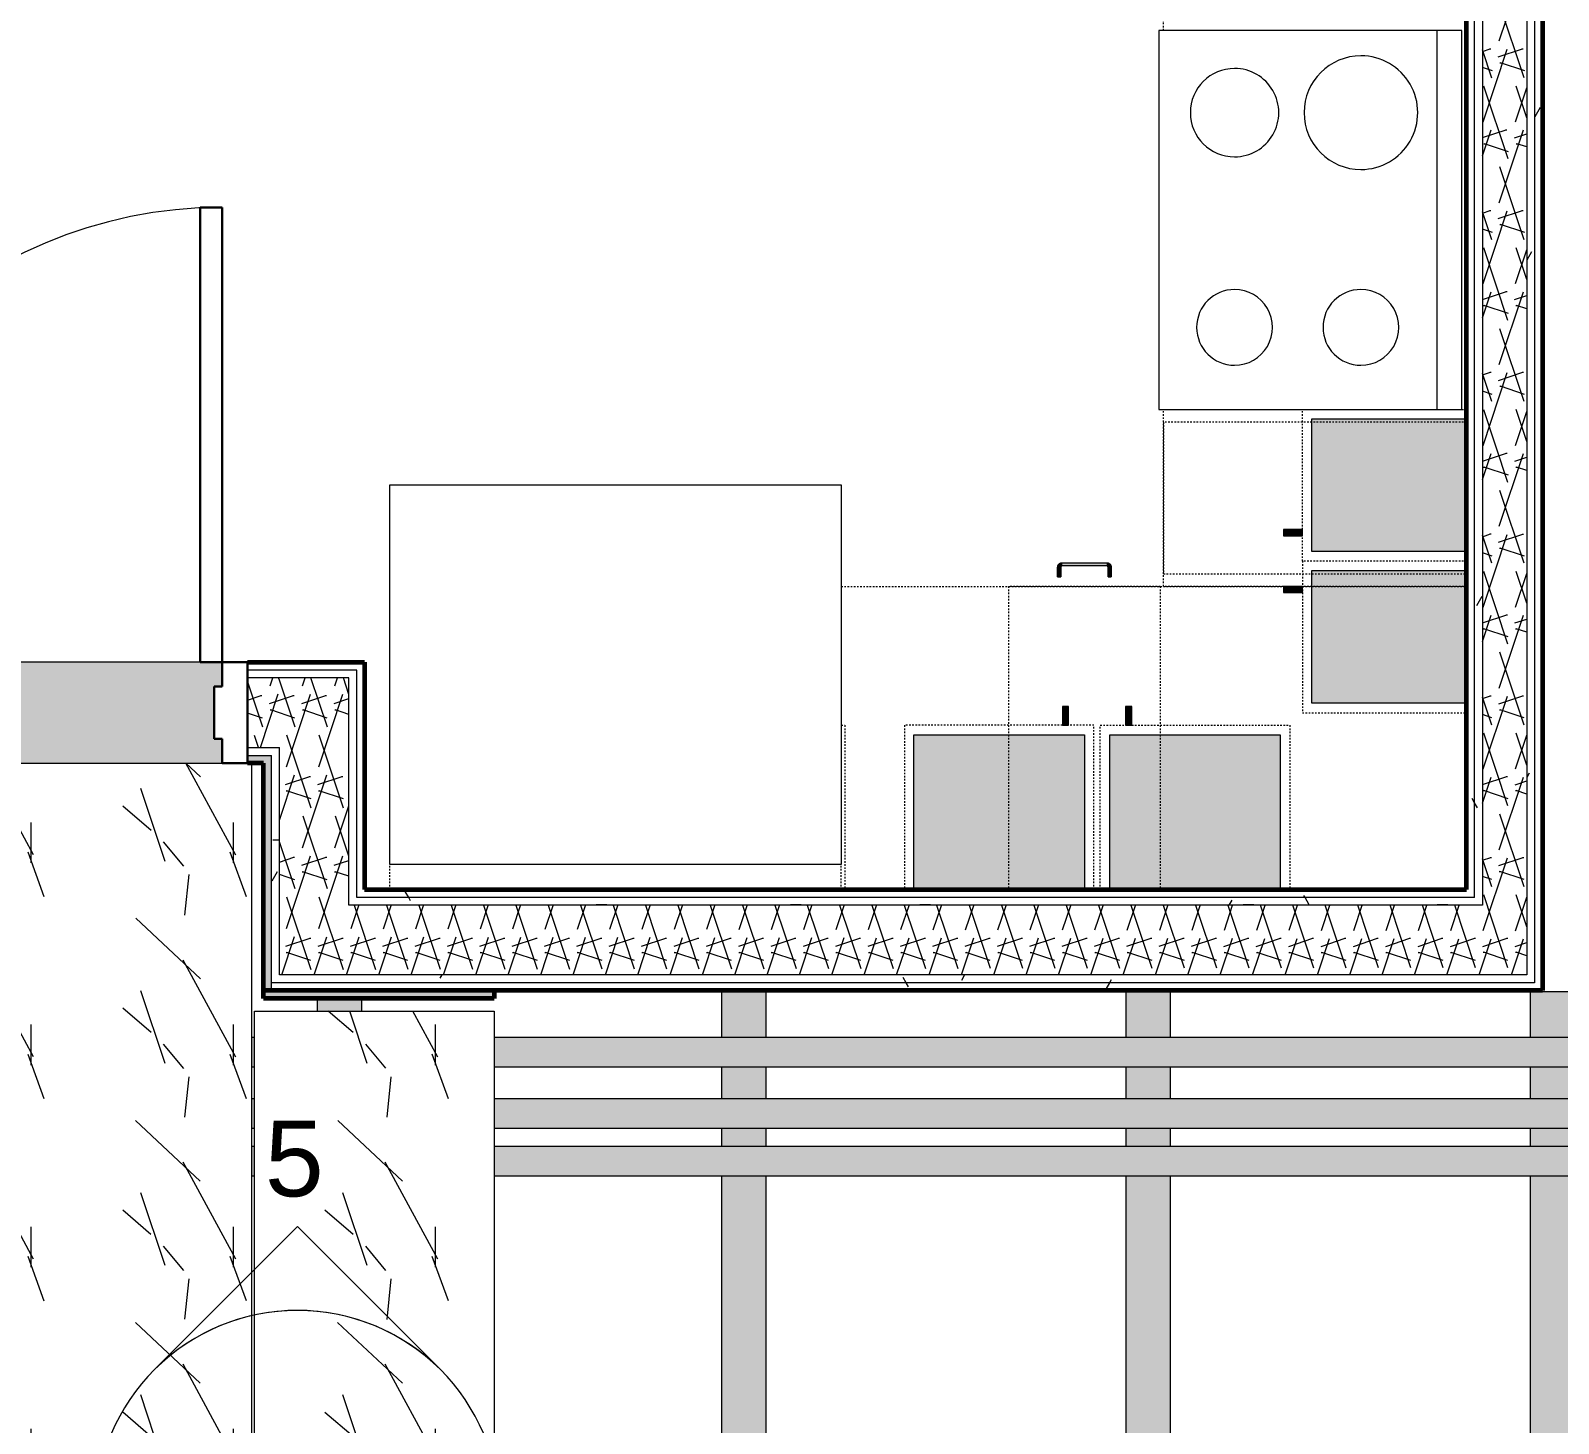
# Model space of a CAD drawing. Header units: inches. Extents: x -4169 to -1846, y 9706 to 12377.
# Drawn here: x -2758.4 to -2637.4, y 11683.7 to 11794 of the extents above; entities that cross this region are included whole.
import ezdxf

# ---------------------------------------------------------------- set-up
doc = ezdxf.new("R2010")
doc.units = ezdxf.units.IN
doc.header["$MEASUREMENT"] = 0
doc.linetypes.add('Dash', pattern=[0.25, 0.125, -0.125])
for name, color, linetype, lineweight in [('0-1', 7, 'Continuous', 5), ('0-2', 7, 'Continuous', 18), ('A-CLNG', 13, 'Continuous', 18), ('A-CLNG-PATT-1', 35, 'Continuous', 18), ('A-DOOR', 31, 'Continuous', 18), ('A-DOOR-6', 31, 'Continuous', 30), ('A-DOOR-7', 31, 'Continuous', 9), ('A-DOOR-FRAM', 31, 'Continuous', 30), ('A-FLOR-2', 7, 'Continuous', 18), ('A-WALL', 113, 'Continuous', 18), ('A-WALL-PATT-4', 111, 'Continuous', 9), ('G-ANNO-SYMB-2', 111, 'Continuous', 9), ('I-WALL', 2, 'Continuous', 18), ('I-WALL-2', 2, 'Continuous', 5), ('I-WALL-3', 2, 'Continuous', 60), ('P-PIPE', 3, 'Continuous', 9), ('P-PIPE-1', 3, 'Continuous', 5), ('Q-CASE', 31, 'Continuous', 9), ('Q-CASE-1', 9, 'Continuous', 9), ('Q-CASE-3', 250, 'Continuous', 9), ('Q-CASE-4', 250, 'Dash', 9), ('Q-CASE-HDLN-1', 250, 'Dash', 9), ('Q-CASE-HDLN-2', 31, 'Continuous', 9), ('Q-SPCQ-1', 250, 'Continuous', 9), ('S-BEAM', 12, 'Continuous', 9)]:
    doc.layers.add(name, color=color, linetype=linetype, lineweight=lineweight)
doc.styles.add('Arial_1', font='arial.ttf', dxfattribs={"height": 6})
pattern_1 = [(0, (0, 0), (20.48, 5.12), [0.845, -14.515, 0.845, -14.515, -81.92]), (0, (0, 0), (20.48, 5.12), [-30.72, 0.845, -29.875, 0.845, -14.515, -35.84]), (0, (0, 0), (20.48, 5.12), [-76.8, 0.845, -9.395, 0.845, -24.755]), (120, (7.68, 2.56), (-14.67405, 15.1762003), [0.845, -14.515, 0.845, -14.515, -81.92]), (120, (7.68, 2.56), (-14.67405, 15.1762003), [-30.72, 0.845, -29.875, 0.845, -14.515, -35.84]), (120, (7.68, 2.56), (-14.67405, 15.1762003), [-76.8, 0.845, -9.395, 0.845, -24.755]), (240, (10.24, 12.8), (-5.80595, -20.2962003), [0.845, -14.515, 0.845, -14.515, -81.92]), (240, (10.24, 12.8), (-5.80595, -20.2962003), [-30.72, 0.845, -29.875, 0.845, -14.515, -35.84]), (240, (10.24, 12.8), (-5.80595, -20.2962003), [-76.8, 0.845, -9.395, 0.845, -24.755])]
pattern_2 = [(161.57, (0.32, 0.32), (-2.560496185, -0.000537386), [0, -18.214, 2.022, 0]), (18.43, (-0.32, 0.32), (-2.560496185, 0.000537386), [0, -18.214, 2.022, 0]), (108.43, (0.32, 0.32), (1.27922091, -6.400876726), [6.07, -14.166]), (71.57, (-0.32, 0.32), (1.27922091, 6.400876726), [6.07, -14.166])]

# ---------------------------------------------------------------- blocks, each defined once
blk = doc.blocks.new('Refrigerator_-_Side-by-Side_6047 - 36_ X 30_-345559-ENLARGED RCP - 2ND FLOOR PLAN')
at = {"layer": 'Q-SPCQ-1'}
for p, q in [((17.87, 14.42), (-17.88, 14.42)), ((-17.88, 14.42), (-17.88, -15.58)), ((17.87, -15.58), (17.87, 14.42)), ((-17.88, -15.58), (17.87, -15.58))]:
    blk.add_line(p, q, dxfattribs=at)
blk = doc.blocks.new('Range - 24_ x 30_-2320547-ENLARGED RCP - 2ND FLOOR PLAN')
at = {"layer": 'Q-SPCQ-1'}
for p, q in [((30, 24), (0, 24)), ((0, 24), (0, 0)), ((30, 0), (30, 24)), ((0, 22), (30, 22)), ((0, 0), (30, 0))]:
    blk.add_line(p, q, dxfattribs=at)
for centre, radius, start, end in [((6.5, 16), 4.5, 360, 180), ((23.5, 16), 3, 360, 180), ((6.5, 16), 4.5, 180, 360), ((23.5, 16), 3, 180, 0), ((6.5, 6), 3.5, 360, 180), ((23.5, 6), 3, 360, 180), ((6.5, 6), 3.5, 180, 0), ((23.5, 6), 3, 180, 360)]:
    blk.add_arc(centre, radius, start, end, dxfattribs=at)
blk = doc.blocks.new('OD_CW_Countertop - OD_CW_Countertop-2386725-ENLARGED RCP - 2ND FLOOR PLAN')
at = {"layer": 'Q-CASE-HDLN-1'}
for p, q in [((0.74, -24), (0.74, 0)), ((0.74, 0), (14.74, 0)), ((44.74, 0), (47.24, 0)), ((68.86, 0), (70.36, 0)), ((70.36, 0), (70.36, -24))]:
    blk.add_line(p, q, dxfattribs=at)
blk = doc.blocks.new('OD_CW_Countertop - OD_CW_Countertop-2483757-ENLARGED RCP - 2ND FLOOR PLAN')
at = {"layer": 'Q-CASE-HDLN-1'}
for p, q in [((0.74, 0), (50.24, 0)), ((0.74, -24), (0.74, -22))]:
    blk.add_line(p, q, dxfattribs=at)
blk = doc.blocks.new('300 Series Wall Hung Cabinet_301 - 15_-2215564-ENLARGED RCP - 2ND FLOOR PLAN')
at = {"layer": 'Q-CASE-1'}
for points in [[(-5.01, 13.19), (-5.01, 14.69), (-5.5, 14.69), (-5.5, 13.19)], [(6.75, 0.19), (6.75, 12.44), (-6.75, 12.44), (-6.75, 0.19)]]:
    blk.add_hatch(color=256, dxfattribs=at).paths.add_polyline_path(points, flags=0)
at = {"layer": 'Q-CASE-3'}
for p, q in [((-5.01, 14.69), (-5.5, 14.69)), ((-5.5, 14.69), (-5.5, 13.19)), ((-5.01, 13.19), (-5.01, 14.69)), ((-6.75, 0.19), (-6.75, 12.44)), ((-6.75, 12.44), (6.75, 12.44)), ((-5.5, 13.19), (-5.01, 13.19)), ((6.75, 12.44), (6.75, 0.19))]:
    blk.add_line(p, q, dxfattribs=at)
at = {"layer": 'Q-CASE-4'}
for p, q in [((-7.5, 0.19), (-7.5, 13.19)), ((-7.5, 13.19), (7.5, 13.19)), ((7.5, 13.19), (7.5, 0.19))]:
    blk.add_line(p, q, dxfattribs=at)
blk = doc.blocks.new('300 Series Wall Hung Cabinet_301 - 15_-2216209-ENLARGED RCP - 2ND FLOOR PLAN')
at = {"layer": 'Q-CASE-1'}
for points in [[(-6.75, -0.19), (-6.75, -12.44), (6.75, -12.44), (6.75, -0.19)], [(-5.5, -13.19), (-5.5, -14.69), (-5.01, -14.69), (-5.01, -13.19)]]:
    blk.add_hatch(color=256, dxfattribs=at).paths.add_polyline_path(points, flags=0)
at = {"layer": 'Q-CASE-3'}
for p, q in [((-6.75, -12.44), (-6.75, -0.19)), ((6.75, -0.19), (6.75, -12.44)), ((6.75, -12.44), (-6.75, -12.44)), ((-5.01, -13.19), (-5.5, -13.19)), ((-5.5, -13.19), (-5.5, -14.69)), ((-5.01, -14.69), (-5.01, -13.19)), ((-5.5, -14.69), (-5.01, -14.69))]:
    blk.add_line(p, q, dxfattribs=at)
at = {"layer": 'Q-CASE-4'}
for p, q in [((-7.5, -0.19), (-7.5, -13.19)), ((7.5, -13.19), (7.5, -0.19)), ((-7.5, -13.19), (7.5, -13.19))]:
    blk.add_line(p, q, dxfattribs=at)
blk = doc.blocks.new('300 Series Wall Hung Cabinet_302 - 18_ x 36_-2359323-ENLARGED RCP - 2ND FLOOR PLAN')
at = {"layer": 'Q-CASE-4'}
for p, q in [((17.72, 13.19), (18, 13.19)), ((18, 13.19), (18, 0.19)), ((-18, 0.19), (-18, 2.19))]:
    blk.add_line(p, q, dxfattribs=at)
blk = doc.blocks.new('Base Cabinet-Single Door - 12_-2213366-ENLARGED RCP - 2ND FLOOR PLAN')
at = {"layer": 'Q-CASE-4'}
for p, q in [((-5.26, 24), (-5.26, 0)), ((6.74, 24), (-5.26, 24)), ((6.74, 0), (6.74, 24)), ((-5.26, 0), (6.74, 0))]:
    blk.add_line(p, q, dxfattribs=at)
blk = doc.blocks.new('300 Series Wall Hung Cabinet_301 - 12_-2218017-ENLARGED RCP - 2ND FLOOR PLAN')
at = {"layer": 'Q-CASE-1'}
for points in [[(-4, 13.19), (-3.51, 13.19), (-3.51, 14.69), (-4, 14.69)], [(-5.25, 0.19), (5.25, 0.19), (5.25, 12.44), (-5.25, 12.44), (-5.25, 0.56)]]:
    blk.add_hatch(color=256, dxfattribs=at).paths.add_polyline_path(points, flags=0)
at = {"layer": 'Q-CASE-3'}
for p, q in [((-3.51, 14.69), (-4, 14.69)), ((-4, 14.69), (-4, 13.19)), ((-3.51, 13.19), (-3.51, 14.69)), ((-5.25, 0.19), (-5.25, 12.44)), ((-5.25, 12.44), (5.25, 12.44)), ((-4, 13.19), (-3.51, 13.19)), ((5.25, 12.44), (5.25, 0.19))]:
    blk.add_line(p, q, dxfattribs=at)
at = {"layer": 'Q-CASE-4'}
for p, q in [((-6, 0.19), (-6, 13.19)), ((-6, 13.19), (6, 13.19)), ((6, 0.56), (6, 0.19))]:
    blk.add_line(p, q, dxfattribs=at)
blk = doc.blocks.new('300 Series Wall Hung Cabinet_301 - 12_-2216986-ENLARGED RCP - 2ND FLOOR PLAN')
at = {"layer": 'Q-CASE-1'}
for points in [[(5.25, -0.56), (5.25, -0.19), (-5.25, -0.19), (-5.25, -12.44), (5.25, -12.44), (5.25, -4.79)], [(-3.51, -13.19), (-4, -13.19), (-4, -14.69), (-3.51, -14.69)]]:
    blk.add_hatch(color=256, dxfattribs=at).paths.add_polyline_path(points, flags=0)
at = {"layer": 'Q-CASE-3'}
for p, q in [((-5.25, -12.44), (-5.25, -0.19)), ((5.25, -0.19), (5.25, -12.44)), ((5.25, -12.44), (-5.25, -12.44)), ((-3.51, -13.19), (-4, -13.19)), ((-4, -13.19), (-4, -14.69)), ((-3.51, -14.69), (-3.51, -13.19)), ((-4, -14.69), (-3.51, -14.69))]:
    blk.add_line(p, q, dxfattribs=at)
at = {"layer": 'Q-CASE-4'}
for p, q in [((-6, -0.19), (-6, -13.19)), ((6, -13.19), (6, -0.19)), ((-6, -13.19), (6, -13.19))]:
    blk.add_line(p, q, dxfattribs=at)
blk = doc.blocks.new('Drawer_Base_Cabinet_3_drawer_12205 - 12_-2354767-ENLARGED RCP - 2ND FLOOR PLAN')
at = {"layer": 'Q-CASE'}
for points in [[(-1.26, 24.75), (-1.14, 24.75), (-1.15, 25.5), (-1.38, 25.5), (-1.37, 24.75), (-1.29, 24.75)], [(-1.29, 25.5), (-1.15, 25.52), (-1.01, 25.69), (-1.01, 25.84), (-1.16, 25.81), (-1.28, 25.75), (-1.34, 25.61), (-1.32, 25.5)], [(2.49, 25.62), (2.49, 25.87), (-1.01, 25.86), (-1.01, 25.62), (1.97, 25.62)], [(2.77, 25.5), (2.83, 25.5), (2.79, 25.69), (2.72, 25.78), (2.6, 25.83), (2.49, 25.81), (2.51, 25.64), (2.68, 25.5), (2.74, 25.5)], [(2.63, 25.5), (2.54, 25.61), (2.5, 25.63), (2.62, 25.51)], [(2.86, 24.75), (2.85, 25.5), (2.62, 25.5), (2.63, 24.75), (2.85, 24.75)]]:
    blk.add_hatch(color=256, dxfattribs=at).paths.add_polyline_path(points, flags=0)
at = {"layer": 'Q-CASE-HDLN-1'}
for p, q in [((6.74, 24), (-5.26, 24)), ((-5.26, 24), (-5.26, 0)), ((6.74, 24), (6.74, 0)), ((6.74, 0), (-5.26, 0))]:
    blk.add_line(p, q, dxfattribs=at)
at = {"layer": 'Q-CASE-HDLN-2'}
for p, q in [((-1.39, 24.75), (-1.39, 25.5)), ((-1.39, 24.75), (-1.39, 25.5)), ((-1.39, 24.75), (-1.39, 25.5)), ((-1.14, 25.5), (-1.14, 24.75)), ((-1.14, 25.5), (-1.14, 24.75)), ((-1.14, 25.5), (-1.14, 24.75)), ((-1.01, 25.87), (2.49, 25.87)), ((2.49, 25.62), (-1.01, 25.62)), ((2.61, 24.75), (2.61, 25.5)), ((2.61, 24.75), (2.61, 25.5)), ((2.61, 24.75), (2.61, 25.5)), ((2.86, 25.5), (2.86, 24.75)), ((2.86, 25.5), (2.86, 24.75)), ((2.86, 25.5), (2.86, 24.75)), ((-1.39, 24.75), (-1.14, 24.75)), ((-1.38, 24.75), (-1.39, 24.75)), ((-1.39, 24.75), (-1.38, 24.75)), ((-1.38, 24.75), (-1.39, 24.75)), ((-1.39, 24.75), (-1.38, 24.75)), ((-1.38, 24.75), (-1.39, 24.75)), ((-1.14, 24.75), (-1.14, 24.75)), ((-1.14, 24.75), (-1.14, 24.75)), ((-1.14, 24.75), (-1.14, 24.75)), ((-1.14, 24.75), (-1.14, 24.75)), ((-1.14, 24.75), (-1.14, 24.75)), ((2.62, 24.75), (2.61, 24.75)), ((2.61, 24.75), (2.86, 24.75)), ((2.62, 24.75), (2.61, 24.75)), ((2.61, 24.75), (2.62, 24.75)), ((2.62, 24.75), (2.61, 24.75)), ((2.61, 24.75), (2.62, 24.75)), ((2.86, 24.75), (2.86, 24.75)), ((2.86, 24.75), (2.86, 24.75)), ((2.86, 24.75), (2.86, 24.75)), ((2.86, 24.75), (2.86, 24.75)), ((2.86, 24.75), (2.86, 24.75))]:
    blk.add_line(p, q, dxfattribs=at)
at = {"layer": 'Q-CASE-HDLN-2', "flags": 128}
for points in [[(-1.39, 25.5), (-1.39, 25.51), (-1.39, 25.53), (-1.38, 25.54), (-1.38, 25.56), (-1.38, 25.57), (-1.38, 25.59), (-1.37, 25.6), (-1.37, 25.62), (-1.36, 25.63), (-1.36, 25.65), (-1.35, 25.66), (-1.34, 25.67), (-1.34, 25.69), (-1.33, 25.7), (-1.32, 25.71), (-1.31, 25.72), (-1.3, 25.74), (-1.29, 25.75), (-1.28, 25.76), (-1.27, 25.77), (-1.26, 25.78), (-1.25, 25.79), (-1.24, 25.8), (-1.23, 25.81), (-1.21, 25.82), (-1.2, 25.82), (-1.19, 25.83), (-1.18, 25.84), (-1.16, 25.84), (-1.15, 25.85), (-1.13, 25.85), (-1.12, 25.86), (-1.11, 25.86), (-1.09, 25.87), (-1.08, 25.87), (-1.06, 25.87), (-1.05, 25.87), (-1.03, 25.87), (-1.02, 25.87), (-1.01, 25.87)], [(-1.39, 25.5), (-1.39, 25.51), (-1.39, 25.53), (-1.38, 25.54), (-1.38, 25.56), (-1.38, 25.57), (-1.38, 25.59), (-1.37, 25.6), (-1.37, 25.62), (-1.36, 25.63), (-1.36, 25.65), (-1.35, 25.66), (-1.34, 25.67), (-1.34, 25.69), (-1.33, 25.7), (-1.32, 25.71), (-1.31, 25.72), (-1.3, 25.74), (-1.29, 25.75), (-1.28, 25.76)], [(-1.39, 25.5), (-1.39, 25.51), (-1.39, 25.53), (-1.38, 25.54), (-1.38, 25.56), (-1.38, 25.57), (-1.38, 25.59), (-1.37, 25.6), (-1.37, 25.62), (-1.36, 25.63), (-1.36, 25.65), (-1.35, 25.66), (-1.34, 25.67), (-1.34, 25.69), (-1.33, 25.7), (-1.32, 25.71), (-1.31, 25.72), (-1.3, 25.74), (-1.29, 25.75), (-1.28, 25.76)], [(-1.26, 25.78), (-1.25, 25.79), (-1.24, 25.8), (-1.23, 25.81), (-1.21, 25.82), (-1.2, 25.82), (-1.19, 25.83), (-1.18, 25.84), (-1.16, 25.84), (-1.15, 25.85), (-1.13, 25.85), (-1.12, 25.86), (-1.11, 25.86), (-1.09, 25.87), (-1.08, 25.87), (-1.06, 25.87), (-1.05, 25.87), (-1.03, 25.87), (-1.02, 25.87), (-1.01, 25.87)], [(-1.26, 25.78), (-1.25, 25.79), (-1.24, 25.8), (-1.23, 25.81), (-1.21, 25.82), (-1.2, 25.82), (-1.19, 25.83), (-1.18, 25.84), (-1.16, 25.84), (-1.15, 25.85), (-1.13, 25.85), (-1.12, 25.86), (-1.11, 25.86), (-1.09, 25.87), (-1.08, 25.87), (-1.06, 25.87), (-1.05, 25.87), (-1.03, 25.87), (-1.02, 25.87), (-1.01, 25.87)], [(-1.01, 25.62), (-1.02, 25.62), (-1.02, 25.62), (-1.03, 25.62), (-1.03, 25.62), (-1.04, 25.62), (-1.04, 25.62), (-1.05, 25.62), (-1.05, 25.62), (-1.06, 25.62), (-1.06, 25.62), (-1.07, 25.61), (-1.07, 25.61), (-1.07, 25.61), (-1.08, 25.61), (-1.08, 25.6), (-1.09, 25.6), (-1.09, 25.6), (-1.09, 25.59), (-1.1, 25.59), (-1.1, 25.59), (-1.11, 25.58), (-1.11, 25.58), (-1.11, 25.58), (-1.11, 25.57), (-1.12, 25.57), (-1.12, 25.56), (-1.12, 25.56), (-1.12, 25.55), (-1.13, 25.55), (-1.13, 25.55), (-1.13, 25.54), (-1.13, 25.54), (-1.13, 25.53), (-1.13, 25.53), (-1.14, 25.52), (-1.14, 25.52), (-1.14, 25.51), (-1.14, 25.51), (-1.14, 25.5), (-1.14, 25.5)], [(-1.14, 25.51), (-1.14, 25.51), (-1.14, 25.5), (-1.14, 25.5)], [(-1.14, 25.51), (-1.14, 25.51), (-1.14, 25.5), (-1.14, 25.5)], [(-1.01, 25.62), (-1.02, 25.62), (-1.02, 25.62)], [(-1.01, 25.62), (-1.02, 25.62), (-1.02, 25.62)], [(2.49, 25.87), (2.5, 25.87), (2.52, 25.87), (2.53, 25.87), (2.55, 25.87), (2.56, 25.87), (2.58, 25.86), (2.59, 25.86), (2.61, 25.86), (2.62, 25.85), (2.63, 25.85), (2.65, 25.84), (2.66, 25.83), (2.67, 25.83), (2.69, 25.82), (2.7, 25.81), (2.71, 25.8), (2.72, 25.79), (2.73, 25.78), (2.75, 25.77), (2.76, 25.76), (2.77, 25.75), (2.78, 25.74), (2.79, 25.73), (2.79, 25.72), (2.8, 25.7), (2.81, 25.69), (2.82, 25.68), (2.83, 25.66), (2.83, 25.65), (2.84, 25.64), (2.84, 25.62), (2.85, 25.61), (2.85, 25.59), (2.85, 25.58), (2.86, 25.56), (2.86, 25.55), (2.86, 25.53), (2.86, 25.52), (2.86, 25.5), (2.86, 25.5)], [(2.49, 25.87), (2.5, 25.87), (2.52, 25.87), (2.53, 25.87), (2.55, 25.87), (2.56, 25.87), (2.58, 25.86), (2.59, 25.86), (2.61, 25.86), (2.62, 25.85), (2.63, 25.85), (2.65, 25.84), (2.66, 25.83), (2.67, 25.83), (2.69, 25.82), (2.7, 25.81), (2.71, 25.8), (2.72, 25.79), (2.73, 25.78), (2.75, 25.77)], [(2.49, 25.87), (2.5, 25.87), (2.52, 25.87), (2.53, 25.87), (2.55, 25.87), (2.56, 25.87), (2.58, 25.86), (2.59, 25.86), (2.61, 25.86), (2.62, 25.85), (2.63, 25.85), (2.65, 25.84), (2.66, 25.83), (2.67, 25.83), (2.69, 25.82), (2.7, 25.81), (2.71, 25.8), (2.72, 25.79), (2.73, 25.78), (2.75, 25.77)], [(2.61, 25.5), (2.61, 25.5), (2.61, 25.51), (2.61, 25.51), (2.61, 25.52), (2.61, 25.52), (2.61, 25.53), (2.61, 25.53), (2.61, 25.54), (2.6, 25.54), (2.6, 25.55), (2.6, 25.55), (2.6, 25.56), (2.6, 25.56), (2.59, 25.57), (2.59, 25.57), (2.59, 25.57), (2.58, 25.58), (2.58, 25.58), (2.58, 25.59), (2.57, 25.59), (2.57, 25.59), (2.57, 25.6), (2.56, 25.6), (2.56, 25.6), (2.56, 25.61), (2.55, 25.61), (2.55, 25.61), (2.54, 25.61), (2.54, 25.61), (2.53, 25.62), (2.53, 25.62), (2.52, 25.62), (2.52, 25.62), (2.51, 25.62), (2.51, 25.62), (2.5, 25.62), (2.5, 25.62), (2.49, 25.62), (2.49, 25.62), (2.49, 25.62)], [(2.5, 25.62), (2.49, 25.62), (2.49, 25.62)], [(2.5, 25.62), (2.49, 25.62), (2.49, 25.62)], [(2.61, 25.5), (2.61, 25.5), (2.61, 25.51)], [(2.61, 25.5), (2.61, 25.5), (2.61, 25.51)], [(2.77, 25.75), (2.78, 25.74), (2.79, 25.73), (2.79, 25.72), (2.8, 25.7), (2.81, 25.69), (2.82, 25.68), (2.83, 25.66), (2.83, 25.65), (2.84, 25.64), (2.84, 25.62), (2.85, 25.61), (2.85, 25.59), (2.85, 25.58), (2.86, 25.56), (2.86, 25.55), (2.86, 25.53), (2.86, 25.52), (2.86, 25.5), (2.86, 25.5)], [(2.77, 25.75), (2.78, 25.74), (2.79, 25.73), (2.79, 25.72), (2.8, 25.7), (2.81, 25.69), (2.82, 25.68), (2.83, 25.66), (2.83, 25.65), (2.84, 25.64), (2.84, 25.62), (2.85, 25.61), (2.85, 25.59), (2.85, 25.58), (2.86, 25.56), (2.86, 25.55), (2.86, 25.53), (2.86, 25.52), (2.86, 25.5), (2.86, 25.5)]]:
    blk.add_lwpolyline(points, dxfattribs=at)
blk = doc.blocks.new('CTR - 1st Phase - Unit Layouts_rvt-1-ENLARGED RCP - 2ND FLOOR PLAN')
at = {"layer": '0-2'}
for name, p, rotation in [('OD_CW_Countertop - OD_CW_Countertop-2386725-ENLARGED RCP - 2ND FLOOR PLAN', (-2668.7, 11749.25), 89.99999999998343), ('Range - 24_ x 30_-2320547-ENLARGED RCP - 2ND FLOOR PLAN', (-2669.07, 11793.99), 269.9999999999927), ('300 Series Wall Hung Cabinet_301 - 12_-2218017-ENLARGED RCP - 2ND FLOOR PLAN', (-2644.51, 11757.99), 90.0000000000097), ('Base Cabinet-Single Door - 12_-2213366-ENLARGED RCP - 2ND FLOOR PLAN', (-2644.7, 11756.25), 90.00000000000831), ('Refrigerator_-_Side-by-Side_6047 - 36_ X 30_-345559-ENLARGED RCP - 2ND FLOOR PLAN', (-2712.07, 11742.41), 180), ('300 Series Wall Hung Cabinet_301 - 12_-2216986-ENLARGED RCP - 2ND FLOOR PLAN', (-2644.51, 11745.99), 270.0000000000097), ('300 Series Wall Hung Cabinet_301 - 15_-2216209-ENLARGED RCP - 2ND FLOOR PLAN', (-2681.7, 11725.8), 180)]:
    blk.add_blockref(name, p, dxfattribs=dict(at, rotation=rotation))
for name, p in [('Drawer_Base_Cabinet_3_drawer_12205 - 12_-2354767-ENLARGED RCP - 2ND FLOOR PLAN', (-2675.69, 11725.99)), ('OD_CW_Countertop - OD_CW_Countertop-2483757-ENLARGED RCP - 2ND FLOOR PLAN', (-2694.94, 11749.99)), ('300 Series Wall Hung Cabinet_301 - 15_-2215564-ENLARGED RCP - 2ND FLOOR PLAN', (-2666.2, 11725.8)), ('300 Series Wall Hung Cabinet_302 - 18_ x 36_-2359323-ENLARGED RCP - 2ND FLOOR PLAN', (-2711.92, 11725.8))]:
    blk.add_blockref(name, p, dxfattribs=at)
blk = doc.blocks.new('CTR - 1st Phase - Shell_rvt-1-ENLARGED RCP - 2ND FLOOR PLAN')
at = {"layer": 'A-FLOR-2'}
for p, q in [((-2721.68, 11717.89), (-2703.67, 11717.89)), ((-2700.17, 11717.89), (-2671.67, 11717.89)), ((-2668.17, 11717.89), (-2639.67, 11717.89))]:
    blk.add_line(p, q, dxfattribs=at)
blk = doc.blocks.new('Dimension Lumber - LVL - 3_5X5_5-V153-ENLARGED RCP - 2ND FLOOR PLAN')
at = {"layer": 'S-BEAM'}
h = blk.add_hatch(color=256, dxfattribs=at)
h.paths.add_polyline_path([(-44.85, 1.75), (-44.85, -1.75), (-43.85, -1.75), (-43.85, 1.75)], flags=0)
h.paths.add_polyline_path([(-0.88, 1.75), (-0.88, -1.75), (42.53, -1.75), (42.53, 1.75), (3.84, 1.75)], flags=0)
for p, q in [((-44.85, 1.75), (-43.85, 1.75)), ((-0.88, 1.75), (42.53, 1.75)), ((-44.85, -1.75), (-43.85, -1.75)), ((-0.88, -1.75), (42.53, -1.75))]:
    blk.add_line(p, q, dxfattribs=at)
blk = doc.blocks.new('Dimension Lumber - LVL - 3_5X5_5-V166-ENLARGED RCP - 2ND FLOOR PLAN')
at = {"layer": 'S-BEAM'}
h = blk.add_hatch(color=256, dxfattribs=at)
h.paths.add_polyline_path([(42.52, 1.75), (-30.79, 1.75), (-30.79, -1.75), (42.52, -1.75)], flags=0)
h.paths.add_polyline_path([(-33.16, -1.75), (-33.16, 1.75), (-34.55, 1.75), (-34.55, -1.75), (-34.47, -1.75)], flags=0)
h.paths.add_polyline_path([(-36.92, -1.75), (-36.92, 1.75), (-39.42, 1.75), (-39.42, -1.75)], flags=0)
h.paths.add_polyline_path([(-41.79, -1.75), (-41.79, 1.75), (-45.38, 1.75), (-45.38, -1.75), (-44.53, -1.75)], flags=0)
for p, q in [((-45.38, 1.75), (-45.38, -1.75)), ((-45.38, 1.75), (-41.79, 1.75)), ((-39.42, 1.75), (-36.92, 1.75)), ((-34.55, 1.75), (-33.16, 1.75)), ((-30.79, 1.75), (42.52, 1.75)), ((-45.38, -1.75), (-41.79, -1.75)), ((-39.42, -1.75), (-36.92, -1.75)), ((-34.55, -1.75), (-33.16, -1.75)), ((-30.79, -1.75), (42.52, -1.75))]:
    blk.add_line(p, q, dxfattribs=at)
blk = doc.blocks.new('HOLLOW METAL - UNIT DOOR-2125826-ENLARGED RCP - 2ND FLOOR PLAN')
at = {"layer": 'A-DOOR-6'}
for p, q in [((18, 40.25), (16.25, 40.25)), ((16.25, 40.25), (16.25, 4.25)), ((18, 4.25), (18, 40.25)), ((16.25, 4.25), (18, 4.25))]:
    blk.add_line(p, q, dxfattribs=at)
at = {"layer": 'A-DOOR-7'}
blk.add_arc((18, 4.25), 36, 90, 180, dxfattribs=at)
at = {"layer": 'A-DOOR-FRAM'}
for p, q in [((-18, 4.25), (-20, 4.25)), ((-20, 4.25), (-20, -3.75)), ((-18, 2.3125), (-18, 4.25)), ((18, 4.25), (18, 2.3125)), ((20, 4.25), (18, 4.25)), ((20, -3.75), (20, 4.25)), ((-17.375, 2.3125), (-18, 2.3125)), ((-17.375, -1.8125), (-17.375, 2.3125)), ((18, 2.3125), (17.375, 2.3125)), ((17.375, 2.3125), (17.375, -1.8125)), ((-18, -3.75), (-18, -1.8125)), ((-18, -1.8125), (-17.375, -1.8125)), ((17.375, -1.8125), (18, -1.8125)), ((18, -1.8125), (18, -3.75)), ((-20, -3.75), (-18, -3.75)), ((18, -3.75), (20, -3.75))]:
    blk.add_line(p, q, dxfattribs=at)
blk = doc.blocks.new('Dimension Lumber - LVL - 3_5X5_5-V172-ENLARGED RCP - 2ND FLOOR PLAN')
at = {"layer": 'S-BEAM'}
h = blk.add_hatch(color=256, dxfattribs=at)
h.paths.add_polyline_path([(34.76, -1.75), (34.76, 1.75), (-20.18, 1.75), (-20.18, -1.75), (29.4, -1.75)], flags=0)
h.paths.add_polyline_path([(-22.55, 1.75), (-23.93, 1.75), (-23.93, -1.75), (-22.55, -1.75), (-22.55, 1.01)], flags=0)
h.paths.add_polyline_path([(-26.31, -1.75), (-26.31, 1.75), (-28.81, 1.75), (-28.81, -1.75)], flags=0)
h.paths.add_polyline_path([(-31.18, -1.75), (-31.18, 1.75), (-34.76, 1.75), (-34.76, -1.75), (-33.92, -1.75)], flags=0)
for p, q in [((-34.76, 1.75), (-34.76, -1.75)), ((-34.76, 1.75), (-31.18, 1.75)), ((-28.81, 1.75), (-26.31, 1.75)), ((-23.93, 1.75), (-22.55, 1.75)), ((-20.18, 1.75), (34.76, 1.75)), ((34.76, -1.75), (34.76, 1.75)), ((-34.76, -1.75), (-31.18, -1.75)), ((-28.81, -1.75), (-26.31, -1.75)), ((-23.93, -1.75), (-22.55, -1.75)), ((-20.18, -1.75), (34.76, -1.75))]:
    blk.add_line(p, q, dxfattribs=at)
blk = doc.blocks.new('Elevation - Filled Arrow-152140-ENLARGED RCP - 2ND FLOOR PLAN')
at = {"layer": 'G-ANNO-SYMB-2'}
for start, end in [(360, 180), (180, 360)]:
    blk.add_arc((0, 0), 0.25, start, end, dxfattribs=at)
blk = doc.blocks.new('Elevation - Filled Arrow-151867-ENLARGED RCP - 2ND FLOOR PLAN')
at = {"layer": 'G-ANNO-SYMB-2'}
for p, q in [((0, 0.3536), (-0.1768, 0.1768)), ((0.1768, 0.1768), (0, 0.3536))]:
    blk.add_line(p, q, dxfattribs=at)
blk.add_arc((0, 0), 0.25, 45, 135, dxfattribs=at)

msp = doc.modelspace()

# ---------------------------------------------------------------- hatches: boundary and pattern name
at = {"layer": 'A-CLNG-PATT-1'}
h = msp.add_hatch(dxfattribs=at)
h.set_pattern_fill('FP_53', color=256, style=0, pattern_type=2)
h.set_pattern_definition([(108.435, (4.16, 0), (-16.000521, 32.0003383), [6.072, -44.525]), (139.399, (2.24, 5.76), (-96.00016541, 79.9998798), [2.95, -144.562]), (136.848, (16, 7.68), (-240.00202852, 223.9982064), [7.018, -343.889]), (109.983, (10.88, 12.48), (-47.99971113, 127.99986808), [3.746, -183.53]), (90, (9.6, 0), (-16, 16), [3.2, -12.8]), (118.443, (9.6, 3.2), (112.0002199, -207.99937941), [8.734, -427.981]), (84.289, (5.44, 10.88), (-16.00092206, -143.99947947), [3.216, -157.582]), (129.806, (5.76, 14.08), (64.00060153, -80.0001644), [2.499, -122.465])])
h.paths.add_polyline_path([(-2740.63, 11673.39), (-2721.68, 11673.39), (-2721.68, 11716.36), (-2740.63, 11716.36), (-2740.63, 11676.83)], flags=0)
h.paths.add_polyline_path([(-2740.88, 11673.39), (-2740.88, 11735.99), (-2779.03, 11735.99), (-2779.03, 11673.39), (-2755.1, 11673.39)], flags=0)
h.paths.add_polyline_path([(-2787.05, 11673.39), (-2779.28, 11673.39), (-2779.28, 11735.99), (-2797.9, 11735.99), (-2797.9, 11717.99), (-2798.23, 11717.99), (-2798.23, 11673.39), (-2788.86, 11673.39)], flags=0)
at = {"layer": 'A-WALL-PATT-4'}
h = msp.add_hatch(dxfattribs=at)
h.set_pattern_fill('FP_1', color=256, style=0, pattern_type=2)
h.set_pattern_definition(pattern_1)
h.paths.add_polyline_path([(-2644.07, 11725.36), (-2644.07, 11837.19), (-2644.7, 11837.19), (-2644.7, 11725.36)], flags=0)
h = msp.add_hatch(dxfattribs=at)
h.set_pattern_fill('FP_1', color=256, style=0, pattern_type=2)
h.set_pattern_definition(pattern_1)
h.paths.add_polyline_path([(-2643.45, 11724.74), (-2643.45, 11837.19), (-2644.07, 11837.19), (-2644.07, 11724.74)], flags=0)
h = msp.add_hatch(dxfattribs=at)
h.set_pattern_fill('FP_4', color=256, style=0, pattern_type=2)
h.set_pattern_definition(pattern_2)
h.paths.add_polyline_path([(-2640.32, 11719.24), (-2639.95, 11719.24), (-2639.95, 11837.19), (-2643.45, 11837.19), (-2643.45, 11719.24)], flags=0)
h = msp.add_hatch(dxfattribs=at)
h.set_pattern_fill('FP_1', color=256, style=0, pattern_type=2)
h.set_pattern_definition(pattern_1)
h.paths.add_polyline_path([(-2639.67, 11718.61), (-2639.32, 11718.61), (-2639.32, 11837.19), (-2639.95, 11837.19), (-2639.95, 11718.61)], flags=0)
h = msp.add_hatch(dxfattribs=at)
h.set_pattern_fill('FP_1', color=256, style=0, pattern_type=2)
h.set_pattern_definition(pattern_1)
h.paths.add_polyline_path([(-2638.7, 11717.99), (-2638.7, 11837.19), (-2639.32, 11837.19), (-2639.32, 11717.99)], flags=0)
h = msp.add_hatch(dxfattribs=at)
h.set_pattern_fill('FP_4', color=256, style=0, pattern_type=2)
h.set_pattern_definition(pattern_2)
h.paths.add_polyline_path([(-2797.9, 11737.24), (-2781.2, 11737.24), (-2781.2, 11742.74), (-2799.15, 11742.74), (-2799.15, 11737.24), (-2798.52, 11737.24)], flags=0)
h.paths.add_polyline_path([(-2739.92, 11737.24), (-2738.67, 11737.24), (-2738.67, 11742.74), (-2741.2, 11742.74), (-2741.2, 11737.24)], flags=0)
h = msp.add_hatch(dxfattribs=at)
h.set_pattern_fill('FP_4', color=256, style=0, pattern_type=2)
h.set_pattern_definition(pattern_2)
h.paths.add_polyline_path([(-2733.17, 11719.24), (-2733.17, 11742.74), (-2738.67, 11742.74), (-2738.67, 11719.24), (-2738.22, 11719.24)], flags=0)
h = msp.add_hatch(dxfattribs=at)
h.set_pattern_fill('FP_1', color=256, style=0, pattern_type=2)
h.set_pattern_definition(pattern_1)
h.paths.add_polyline_path([(-2739.3, 11718.61), (-2738.67, 11718.61), (-2738.67, 11737.24), (-2739.3, 11737.24), (-2739.3, 11719.16)], flags=0)
h = msp.add_hatch(dxfattribs=at)
h.set_pattern_fill('FP_1', color=256, style=0, pattern_type=2)
h.set_pattern_definition(pattern_1)
h.paths.add_polyline_path([(-2687.57, 11724.74), (-2644.07, 11724.74), (-2644.07, 11725.36), (-2732.55, 11725.36), (-2732.53, 11724.74), (-2688.45, 11724.74)], flags=0)
h = msp.add_hatch(dxfattribs=at)
h.set_pattern_fill('FP_1', color=256, style=0, pattern_type=2)
h.set_pattern_definition(pattern_1)
h.paths.add_polyline_path([(-2731.92, 11725.36), (-2644.7, 11725.36), (-2644.7, 11725.99), (-2731.92, 11725.99)], flags=0)
h = msp.add_hatch(dxfattribs=at)
h.set_pattern_fill('FP_4', color=256, style=0, pattern_type=2)
h.set_pattern_definition(pattern_2)
h.paths.add_polyline_path([(-2694.2, 11719.24), (-2643.45, 11719.24), (-2643.45, 11724.74), (-2733.17, 11724.73), (-2733.17, 11719.24), (-2721.33, 11719.24)], flags=0)
h = msp.add_hatch(dxfattribs=at)
h.set_pattern_fill('FP_1', color=256, style=0, pattern_type=2)
h.set_pattern_definition(pattern_1)
h.paths.add_polyline_path([(-2639.95, 11718.61), (-2639.95, 11718.61), (-2639.95, 11719.24), (-2738.67, 11719.24), (-2738.65, 11718.61), (-2640.32, 11718.61)], flags=0)
h = msp.add_hatch(dxfattribs=at)
h.set_pattern_fill('FP_1', color=256, style=0, pattern_type=2)
h.set_pattern_definition(pattern_1)
h.paths.add_polyline_path([(-2687.57, 11717.99), (-2639.32, 11717.99), (-2639.32, 11718.61), (-2739.3, 11718.61), (-2739.28, 11717.99), (-2700.17, 11717.99)], flags=0)
at = {"layer": 'I-WALL'}
h = msp.add_hatch(color=256, dxfattribs=at)
h.paths.add_polyline_path([(-2739.92, 11735.99), (-2739.92, 11736.61), (-2741.2, 11736.61), (-2741.2, 11735.99), (-2740.88, 11735.99)], flags=0)
h.paths.add_polyline_path([(-2788.86, 11735.99), (-2781.2, 11735.99), (-2781.2, 11736.61), (-2797.9, 11736.61), (-2797.9, 11735.99)], flags=0)
msp.add_hatch(color=256, dxfattribs=at).paths.add_polyline_path([(-2735.67, 11717.36), (-2721.68, 11717.36), (-2721.68, 11717.99), (-2739.92, 11717.99), (-2739.92, 11717.36), (-2735.79, 11717.36)], flags=0)
at = {"layer": 'I-WALL-2'}
for points in [[(-2743.2, 11735.99), (-2743.2, 11737.93), (-2743.82, 11737.93), (-2743.82, 11742.05), (-2743.2, 11742.05), (-2743.2, 11743.99), (-2779.2, 11743.99), (-2779.2, 11742.05), (-2778.57, 11742.05), (-2778.57, 11737.93), (-2779.2, 11737.93), (-2779.2, 11735.99), (-2755.1, 11735.99)], [(-2739.92, 11717.99), (-2739.3, 11717.99), (-2739.3, 11736.61), (-2739.92, 11736.61), (-2739.92, 11718.61)]]:
    msp.add_hatch(color=256, dxfattribs=at).paths.add_polyline_path(points, flags=0)
at = {"layer": 'P-PIPE-1'}
h = msp.add_hatch(color=256, dxfattribs=at)
h.paths.add_polyline_path([(-2856.4, 11713.12), (-2798.23, 11713.12), (-2798.23, 11714.31), (-3435.32, 11714.31), (-3435.32, 11713.12), (-2873.28, 11713.12)], flags=0)
h.paths.add_polyline_path([(-2779.03, 11713.12), (-2779.03, 11714.31), (-2779.28, 11714.29), (-2779.28, 11713.12)], flags=0)
h.paths.add_polyline_path([(-2476.53, 11713.12), (-2474.74, 11713.12), (-2475.93, 11714.31), (-2721.68, 11714.29), (-2721.68, 11713.12), (-2484.97, 11713.12)], flags=0)
h.paths.add_polyline_path([(-2740.88, 11713.12), (-2740.63, 11713.12), (-2740.63, 11714.31), (-2740.88, 11714.29), (-2740.88, 11713.33)], flags=0)
h = msp.add_hatch(color=256, dxfattribs=at)
h.paths.add_polyline_path([(-2856.4, 11711.93), (-2798.23, 11711.96), (-2798.23, 11713.12), (-3435.32, 11713.12), (-3435.32, 11711.93), (-2860.17, 11711.93)], flags=0)
h.paths.add_polyline_path([(-2473.55, 11711.93), (-2474.74, 11713.12), (-2721.68, 11713.12), (-2721.68, 11711.93), (-2476.53, 11711.93)], flags=0)
h.paths.add_polyline_path([(-2740.63, 11711.93), (-2740.63, 11713.12), (-2740.88, 11713.12), (-2740.88, 11711.93)], flags=0)
h.paths.add_polyline_path([(-2779.28, 11711.93), (-2779.03, 11711.96), (-2779.03, 11713.12), (-2779.28, 11713.12), (-2779.28, 11711.96)], flags=0)
h = msp.add_hatch(color=256, dxfattribs=at)
h.paths.add_polyline_path([(-2476.53, 11708.25), (-2469.87, 11708.25), (-2471.05, 11709.44), (-2721.68, 11709.42), (-2721.68, 11708.25), (-2484.97, 11708.25)], flags=0)
h.paths.add_polyline_path([(-3435.32, 11708.25), (-2798.23, 11708.25), (-2798.23, 11709.44), (-3435.32, 11709.44), (-3435.32, 11708.25)], flags=0)
h.paths.add_polyline_path([(-2740.63, 11708.25), (-2740.63, 11709.44), (-2740.88, 11709.41), (-2740.88, 11708.25)], flags=0)
h.paths.add_polyline_path([(-2779.28, 11708.25), (-2779.03, 11708.25), (-2779.03, 11709.44), (-2779.28, 11709.42), (-2779.28, 11708.44)], flags=0)
h = msp.add_hatch(color=256, dxfattribs=at)
h.paths.add_polyline_path([(-2856.4, 11707.06), (-2798.23, 11707.09), (-2798.23, 11708.25), (-3435.32, 11708.23), (-3435.32, 11707.06), (-2860.17, 11707.06)], flags=0)
h.paths.add_polyline_path([(-2468.68, 11707.06), (-2469.87, 11708.25), (-2721.68, 11708.25), (-2721.68, 11707.06), (-2476.53, 11707.06)], flags=0)
h.paths.add_polyline_path([(-2740.63, 11707.06), (-2740.63, 11708.25), (-2740.88, 11708.25), (-2740.88, 11707.06)], flags=0)
h.paths.add_polyline_path([(-2779.03, 11707.06), (-2779.03, 11708.25), (-2779.28, 11708.25), (-2779.28, 11707.06)], flags=0)
h = msp.add_hatch(color=256, dxfattribs=at)
h.paths.add_polyline_path([(-2890.16, 11704.49), (-2798.23, 11704.49), (-2798.23, 11705.68), (-3435.32, 11705.68), (-3435.32, 11704.49), (-2907.05, 11704.49)], flags=0)
h.paths.add_polyline_path([(-2466.11, 11704.49), (-2467.3, 11705.68), (-2721.68, 11705.67), (-2721.68, 11704.49), (-2468.09, 11704.49)], flags=0)
h.paths.add_polyline_path([(-2740.63, 11704.49), (-2740.63, 11705.68), (-2740.88, 11705.66), (-2740.88, 11704.49)], flags=0)
h.paths.add_polyline_path([(-2779.28, 11704.49), (-2779.03, 11704.49), (-2779.03, 11705.68), (-2779.28, 11705.66), (-2779.28, 11704.69)], flags=0)
h = msp.add_hatch(color=256, dxfattribs=at)
h.paths.add_polyline_path([(-2805.75, 11703.3), (-2798.23, 11703.33), (-2798.23, 11704.49), (-3435.32, 11704.49), (-3435.32, 11703.3), (-2822.63, 11703.3)], flags=0)
h.paths.add_polyline_path([(-2464.92, 11703.3), (-2466.11, 11704.49), (-2721.68, 11704.49), (-2721.68, 11703.3), (-2468.09, 11703.3)], flags=0)
h.paths.add_polyline_path([(-2740.63, 11703.3), (-2740.63, 11704.49), (-2740.88, 11704.49), (-2740.88, 11703.3)], flags=0)
h.paths.add_polyline_path([(-2779.28, 11703.3), (-2779.03, 11703.33), (-2779.03, 11704.49), (-2779.28, 11704.49), (-2779.28, 11703.33)], flags=0)

# ---------------------------------------------------------------- linework, layer by layer
at = {"layer": 'A-CLNG'}
for p, q in [((-2740.88, 11735.99), (-2740.88, 11673.39)), ((-2740.63, 11673.39), (-2740.63, 11716.36)), ((-2740.63, 11716.36), (-2721.68, 11716.36)), ((-2721.68, 11716.36), (-2721.68, 11673.39))]:
    msp.add_line(p, q, dxfattribs=at)
at = {"layer": 'A-WALL'}
for p, q in [((-2644.07, 11725.36), (-2644.07, 12085.19)), ((-2643.45, 11837.19), (-2643.45, 11724.74)), ((-2639.95, 11837.19), (-2639.95, 11719.24)), ((-2639.32, 11837.19), (-2639.32, 11718.61)), ((-2732.55, 11743.36), (-2741.2, 11743.36)), ((-2732.55, 11725.36), (-2732.55, 11743.36)), ((-2733.17, 11742.74), (-2741.2, 11742.74)), ((-2733.17, 11724.74), (-2733.17, 11742.74)), ((-2741.2, 11737.24), (-2738.67, 11737.24)), ((-2738.67, 11719.24), (-2738.67, 11737.24)), ((-2741.2, 11736.61), (-2739.3, 11736.61)), ((-2739.3, 11717.99), (-2739.3, 11736.61)), ((-2644.07, 11725.36), (-2732.55, 11725.36)), ((-2643.45, 11724.74), (-2733.17, 11724.74)), ((-2639.95, 11719.24), (-2738.67, 11719.24)), ((-2639.32, 11718.61), (-2739.3, 11718.61))]:
    msp.add_line(p, q, dxfattribs=at)
at = {"layer": 'I-WALL'}
for p, q in [((-2744.95, 11743.99), (-2779.2, 11743.99)), ((-2779.2, 11735.99), (-2743.2, 11735.99))]:
    msp.add_line(p, q, dxfattribs=at)
at = {"layer": 'I-WALL-3'}
for p, q in [((-2644.7, 11725.99), (-2644.7, 11837.19)), ((-2638.7, 11837.19), (-2638.7, 11717.99)), ((-2741.2, 11743.99), (-2731.92, 11743.99)), ((-2731.92, 11743.99), (-2731.92, 11725.99)), ((-2739.92, 11735.99), (-2741.2, 11735.99)), ((-2739.92, 11717.99), (-2739.92, 11735.99)), ((-2731.92, 11725.99), (-2644.7, 11725.99)), ((-2638.7, 11717.99), (-2739.92, 11717.99)), ((-2739.92, 11717.36), (-2739.92, 11717.99)), ((-2721.68, 11717.99), (-2721.68, 11717.36)), ((-2721.68, 11717.36), (-2739.92, 11717.36))]:
    msp.add_line(p, q, dxfattribs=at)
at = {"layer": 'P-PIPE'}
for p, q in [((-2740.88, 11714.31), (-2740.63, 11714.31)), ((-2721.68, 11714.31), (-2475.93, 11714.31)), ((-2740.63, 11711.93), (-2740.88, 11711.93)), ((-2473.55, 11711.93), (-2721.68, 11711.93)), ((-2740.88, 11709.44), (-2740.63, 11709.44)), ((-2721.68, 11709.44), (-2471.05, 11709.44)), ((-2740.63, 11707.06), (-2740.88, 11707.06)), ((-2468.68, 11707.06), (-2721.68, 11707.06)), ((-2740.88, 11705.68), (-2740.63, 11705.68)), ((-2721.68, 11705.68), (-2467.3, 11705.68)), ((-2740.63, 11703.3), (-2740.88, 11703.3)), ((-2464.92, 11703.3), (-2721.68, 11703.3))]:
    msp.add_line(p, q, dxfattribs=at)

# ---------------------------------------------------------------- block references
at = {"layer": '0-1'}
for name in ['CTR - 1st Phase - Shell_rvt-1-ENLARGED RCP - 2ND FLOOR PLAN', 'CTR - 1st Phase - Unit Layouts_rvt-1-ENLARGED RCP - 2ND FLOOR PLAN']:
    msp.add_blockref(name, (0, 0), dxfattribs=at)
at = {"layer": 'A-DOOR'}
msp.add_blockref('HOLLOW METAL - UNIT DOOR-2125826-ENLARGED RCP - 2ND FLOOR PLAN', (-2761.2, 11739.74), dxfattribs=at)
at = {"layer": 'G-ANNO-SYMB-2', "xscale": 63.99999999999997, "yscale": 63.99999999999997, "zscale": 63.99999999999997}
for name in ['Elevation - Filled Arrow-151867-ENLARGED RCP - 2ND FLOOR PLAN', 'Elevation - Filled Arrow-152140-ENLARGED RCP - 2ND FLOOR PLAN']:
    msp.add_blockref(name, (-2737.24, 11676.67), dxfattribs=at)
at = {"layer": 'S-BEAM', "rotation": 269.9999999999994}
for name, p in [('Dimension Lumber - LVL - 3_5X5_5-V166-ENLARGED RCP - 2ND FLOOR PLAN', (-2701.92, 11672.51)), ('Dimension Lumber - LVL - 3_5X5_5-V166-ENLARGED RCP - 2ND FLOOR PLAN', (-2669.92, 11672.51)), ('Dimension Lumber - LVL - 3_5X5_5-V172-ENLARGED RCP - 2ND FLOOR PLAN', (-2637.92, 11683.13)), ('Dimension Lumber - LVL - 3_5X5_5-V153-ENLARGED RCP - 2ND FLOOR PLAN', (-2733.92, 11672.51))]:
    msp.add_blockref(name, p, dxfattribs=at)

# ---------------------------------------------------------------- texts
at = {"layer": 'G-ANNO-SYMB-2', "insert": (-2739.82, 11707.7), "char_height": 6, "width": 5.656, "attachment_point": 1, "style": 'Arial_1'}
msp.add_mtext('5', dxfattribs=at)

doc.saveas('drawing.dxf')
